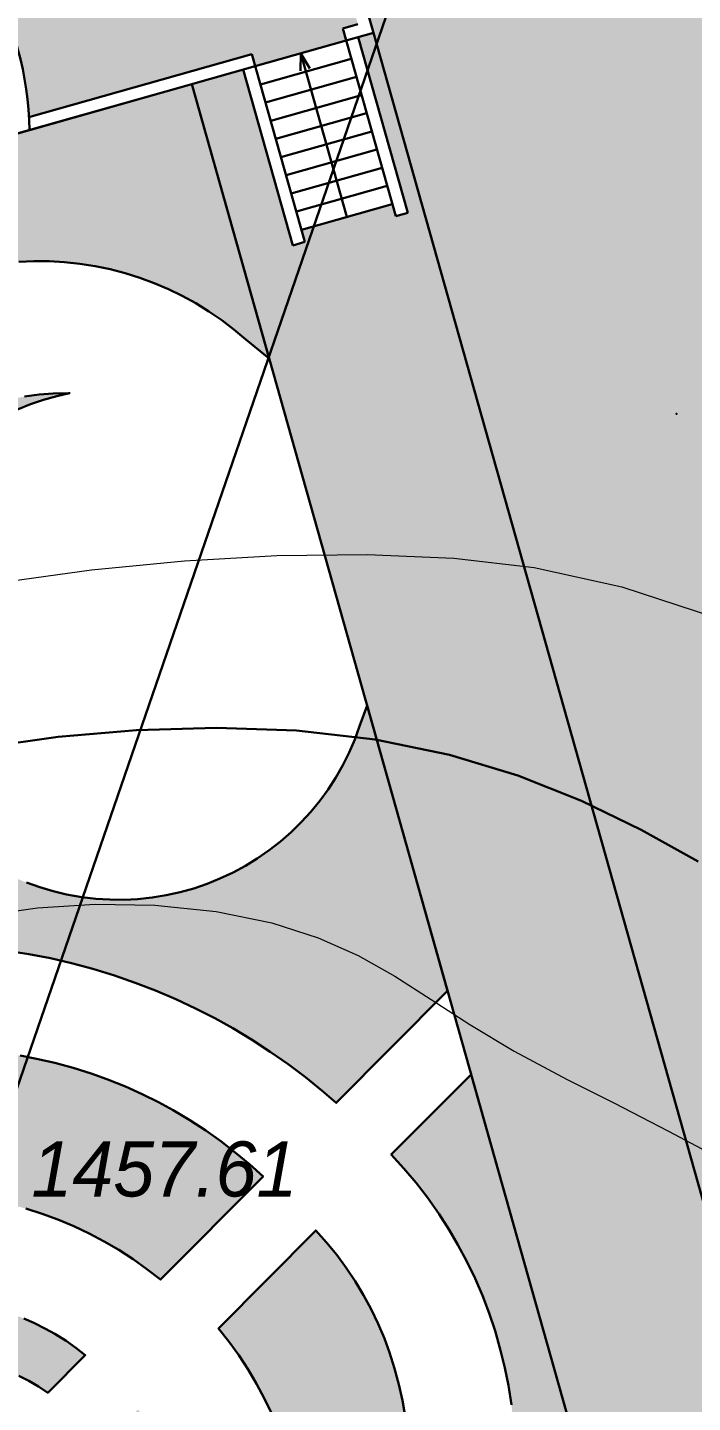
# Model space of a CAD drawing. Header units: millimetres. Extents: x 474337 to 1180020, y 4124662 to 4776603.
# Drawn here: x 806816 to 817389, y 4364278 to 4386120 of the extents above; entities that cross this region are included whole.
import ezdxf

# ---------------------------------------------------------------- set-up
doc = ezdxf.new("R2010")
doc.units = ezdxf.units.MM
doc.header["$PDMODE"] = 32
doc.header["$PDSIZE"] = 0.33
for name, color, linetype in [('(004) Точки рельефа', 7, 'Continuous'), ('(031) Горизонтали', 42, 'Continuous'), ('(040) Ограда', 7, 'Continuous')]:
    doc.layers.add(name, color=color, linetype=linetype)
doc.layers.add('(032) Горизонтали утолщенные', color=32, linetype='Continuous', lineweight=30)
doc.styles.add('D-431', font='')
doc.styles.get('D-431').set_extended_font_data('D431', italic=True)
doc.linetypes.add('ОГРАДА_V_ПРОВ', pattern='A,2.5,["v",Standard,S=1,R=0,X=0,Y=0],5,["v",Standard,S=1,R=180,X=0,Y=0],2.5', length=10)

# ---------------------------------------------------------------- blocks, each defined once
blk = doc.blocks.new('dfgfdgf')
at = {"lineweight": 30}
for p, q in [((3382975.572334981, -565512.2448684342, -13.30600000009872), (3382975.572350239, -578874.0589462883, -13.30600000009872)), ((3381025.572349763, -578674.0589486725, -13.30600000009872), (3377342.035665726, -578674.0589524872, -13.30600000009872)), ((3381025.572349763, -578674.0589486725, -13.30600000009872), (3381025.572353577, -581774.058947242, -13.30600000009872)), ((3382775.572350239, -578674.0589462883, -13.30600000009872), (3382525.572349286, -578674.058947242, -13.30600000009872)), ((3382525.572349763, -578674.058947242, -13.30600000009872), (3382525.5723531, -581774.0589453346, -13.30600000009872)), ((3381025.572350239, -578874.0589486725, -13.30600000009872), (3377292.790253853, -578874.0589534409, -13.30600000009872)), ((3380825.572350716, -578874.058950103, -13.30600000009872), (3380825.572354054, -581774.0589477188, -13.30600000009872)), ((3382525.572349763, -578874.058947242, -13.30600000009872), (3381025.572350239, -578874.0589486725, -13.30600000009872)), ((3381775.572349763, -578874.0589481957, -13.30600000009872), (3381698.447730279, -579142.4304253227, -13.30600000009872)), ((3381775.572353577, -581574.0589462883, -13.30600000009872), (3381775.572349763, -578874.0589481957, -13.30600000009872)), ((3381775.572349763, -578874.0589481957, -13.30600000009872), (3381852.6969702, -579142.4304248459, -13.30600000009872)), ((3382975.572350239, -578874.0589462883, -13.30600000009872), (3382525.572349763, -578874.058947242, -13.30600000009872)), ((3382725.572349286, -578874.058947242, -13.30600000009872), (3382725.572352147, -581774.0589453346, -13.30600000009872)), ((3382525.572350716, -579174.0589467651, -13.30600000009872), (3381025.572350239, -579174.0589481957, -13.30600000009872)), ((3382525.572350716, -579474.058947242, -13.30600000009872), (3381025.572350239, -579474.0589486725, -13.30600000009872)), ((3382525.572350716, -579774.0589467651, -13.30600000009872), (3381025.572350716, -579774.0589481957, -13.30600000009872)), ((3382525.572351193, -580074.0589462883, -13.30600000009872), (3381025.572351193, -580074.0589477188, -13.30600000009872)), ((3382525.57235167, -580374.0589462883, -13.30600000009872), (3381025.57235167, -580374.0589481957, -13.30600000009872)), ((3382525.572352147, -580674.0589462883, -13.30600000009872), (3381025.572352147, -580674.0589477188, -13.30600000009872)), ((3382525.572352624, -580974.0589458115, -13.30600000009872), (3381025.572352624, -580974.058947242, -13.30600000009872)), ((3382525.572352624, -581274.0589462883, -13.30600000009872), (3381025.572352624, -581274.0589477188, -13.30600000009872)), ((3382525.5723531, -581574.0589458115, -13.30600000009872), (3381025.5723531, -581574.058947242, -13.30600000009872)), ((3381025.572353577, -581774.0589481957, -13.30600000009872), (3380825.572354054, -581774.0589491493, -13.30600000009872)), ((3382725.572352147, -581774.0589453346, -13.30600000009872), (3382525.5723531, -581774.0589467651, -13.30600000009872))]:
    blk.add_line(p, q, dxfattribs=at)
at = {"lineweight": 30, "elevation": -13.30600000009872}
blk.add_lwpolyline([(3373374.739544606, -568421.2369438774, 0.1938973094135333), (3376097.73814032, -574093.255389846, -0.2588908915516306), (3377292.7902529, -578874.058952964), (3375352.488728261, -578874.0589563019)], format="xyb", dxfattribs=at)

msp = doc.modelspace()

# ---------------------------------------------------------------- hatches: boundary and pattern name
at = {"lineweight": 30}
h = msp.add_hatch(color=74, dxfattribs=at)
h.dxf.hatch_style = 1
h.paths.add_polyline_path([(848139.7374284267, 4387459.064319611), (849731.356263876, 4387916.993575096), (852162.940905571, 4385135.786434174), (851496.5691474676, 4383619.57466507), (855636.9731241465, 4387239.492998123), (840903.5690975189, 4404091.321940422), (835633.6812670231, 4399483.905929565), (836948.2039436102, 4397980.376177788), (836281.8321832418, 4396464.164405823), (828753.376758337, 4389882.102851868), (830102.698313117, 4388338.770708084), (828597.0160752535, 4387022.366131783), (828267.9149318933, 4387398.786690712), (825708.2551305294, 4385160.898914337), (821331.2030553818, 4390167.300203323), (822836.8852918148, 4391483.704778671), (818426.9299682379, 4396527.740271568), (830773.5242518187, 4407322.257732391), (832365.1430872679, 4407780.186988831), (834796.7277299166, 4404998.979848862), (834130.3559714556, 4403482.76807785), (838270.7599470615, 4407102.686411858), (831497.2209470272, 4414850.150634766, 0.2593320363015365), (828712.021238327, 4415713.303086281), (814008.9599661827, 4411562.79293251, -0.1706679749943948), (808685.4367773533, 4398894.131059647), (812315.4550539255, 4386034.879838943), (821753.9988116026, 4352599.068748474), (879217.1730935574, 4352809.409193993, 0.6161529062142453), (881499.4856795073, 4357658.369935989), (858269.7822731733, 4384228.128525734), (852999.8944444656, 4379620.712514877), (854314.4171197414, 4378117.182765007), (853648.0453602076, 4376600.970992088), (846119.5899335146, 4370018.90943718), (847468.9114897251, 4368475.57729435), (845963.2292518616, 4367159.172719002), (845634.1281080246, 4367535.593276978), (843074.4683074951, 4365297.705501556), (838697.4162323475, 4370304.106790543), (840203.098467946, 4371620.511363983), (835793.143144846, 4376664.54685688)])
h.paths.add_polyline_path([(828900.5293214321, 4381509.627403259), (826628.8755207062, 4384106.274822235), (829942.2483110428, 4387003.127598763), (832213.1019272804, 4384405.762003899)], flags=16)
h.paths.add_polyline_path([(835195.8007267714, 4387544.847665787, -0.0901305365870908), (833886.8411085606, 4388516.192678452, -0.83430112562161), (833005.706701994, 4390275.495057106), (838110.5155427456, 4394742.212192535), (840414.2235474586, 4392107.268279076)], flags=16)
h.paths.add_polyline_path([(847308.4614796638, 4367139.934178352), (849579.3150954247, 4364542.568581581), (846266.7424900532, 4361646.433981895), (843995.0886883736, 4364243.081400871)], flags=16)
h.paths.add_polyline_path([(850371.9198696613, 4370412.301635742), (855476.7287108898, 4374879.018770218), (857780.4367160797, 4372244.074857712), (852562.0138949156, 4367681.654244423, -0.0901305365870908), (851253.0542767048, 4368652.999258041, -0.834301125621629)], flags=16)
h = msp.add_hatch(color=253, dxfattribs=at)
h.dxf.hatch_style = 1
h.paths.add_polyline_path([(808462.7906000614, 4398946.666759491, 0.003970337575685585), (808680.8719141483, 4399188.727240562), (807184.3931726217, 4400515.58494854, -0.1242816998926293), (799693.3833627701, 4395411.479293823), (800240.2359240055, 4393474.267436028, 0.1935040207858734), (804397.4875357151, 4388767.365237236, -0.2480971530520971), (806839.4612759352, 4384696.885920525), (810384.4602029324, 4385697.59822464), (810438.7945225239, 4385505.120221138), (811882.3795458078, 4385912.627620697), (811828.045226574, 4386105.105623245), (812068.6427308321, 4386173.023523331)])
h.paths.add_polyline_path([(806834.034314394, 4397354.666659355), (809736.3553005457, 4387073.265347481), (807983.6147446632, 4386578.486908913, 0.1774159377600469), (805117.2603644133, 4390084.669483185, -0.1937080350672392), (801669.6959404945, 4393931.812328339), (801638.7469896078, 4394041.448231697, 0.07551545750467799)], flags=16)
h.paths.add_polyline_path([(796998.691319704, 4394650.798816681, -0.1242816998698411), (787944.45829463, 4395084.373282433), (787362.7007542849, 4393170.85344696, 0.003970337565356283), (787675.1662641764, 4393078.560213089), (791281.0183953047, 4380304.916975975), (791521.615899086, 4380372.834874153), (791575.9502191544, 4380180.356872559), (793019.5352414846, 4380587.86427021), (792965.2009227276, 4380780.342272758), (796510.1998497248, 4381781.054577827, -0.2480971530107912), (796463.2251284122, 4386527.614487648, 0.19350402050193), (797545.5438827276, 4392713.586948395)])
h.paths.add_polyline_path([(796056.8848990202, 4392465.752954483), (796087.8338490725, 4392356.117052078, -0.1937080350672381), (795160.8696042299, 4387274.095226288, 0.177415937760046), (794551.0315828323, 4382786.623636246), (792798.2910274267, 4382291.845196724), (789895.9700422287, 4392573.246509552, 0.07551545750244902)], flags=16)
h = msp.add_hatch(color=253, dxfattribs=at)
h.dxf.hatch_style = 1
h.paths.add_polyline_path([(812315.45505023, 4386034.879838943), (812074.8575488329, 4385966.961938858), (812862.7051864862, 4383176.030894279), (812670.2271848917, 4383121.696574211), (812615.892865181, 4383314.174578667), (811172.3078409433, 4382906.667180061), (811226.6421616077, 4382714.189176559), (811034.164157629, 4382659.854855537), (810246.316519618, 4385450.78590107), (809428.2850046158, 4385219.865040779), (818639.977207303, 4352587.670062065), (821753.9988116026, 4352599.068748474)])
h.paths.add_polyline_path([(794030.044759512, 4380873.119450569), (793212.0132454634, 4380642.198592186), (793999.8608831167, 4377851.267546654), (793807.3828810453, 4377796.933226585), (793753.0485608578, 4377989.411230087), (792309.463537693, 4377581.903831482), (792363.7978568077, 4377389.425827026), (792171.3198543787, 4377335.091508865), (791383.472217083, 4380126.02255249), (791142.8747115135, 4380058.104652405), (798917.8403772116, 4352515.478382111), (802031.8619815111, 4352526.87706852)])
h = msp.add_hatch(color=74, dxfattribs=at)
h.dxf.hatch_style = 1
h.paths.add_polyline_path([(801855.8886785507, 4379051.271743774), (801989.7282521725, 4379293.149284363), (802133.2333025932, 4379529.420580864), (802286.1693835258, 4379759.699604988), (802448.2866085768, 4379983.610087395), (802620.9845993519, 4380202.885825157), (802540.2972277403, 4380177.325962067), (802340.4741057158, 4380127.119531631), (802137.9764795303, 4380089.110625267), (801933.5481885672, 4380063.438862801), (801727.940163374, 4380050.198542595), (801521.9076712132, 4380049.438302994), (801303.9153403044, 4380062.612508774), (801107.8669017553, 4380085.99477005), (800908.8227555752, 4380121.836881638), (800703.3438876867, 4380172.200409889), (800511.7661509514, 4380231.335663795), (800318.6649957895, 4380304.042040825), (800125.6979976892, 4380390.74881649), (799948.2343130112, 4380483.42004776), (799771.7151584625, 4380589.678948402), (799588.6304451227, 4380716.845700264), (799429.7083326578, 4380841.990338326), (799278.4633415937, 4380976.408996582), (799135.4685498476, 4381119.600370407), (799001.2602311373, 4381271.024360657), (798870.7838028669, 4381438.139515877), (798750.3216456175, 4381614.131487846), (798646.8921720982, 4381786.328539848), (798549.6906776428, 4381973.481807709), (798479.0630931854, 4382129.001114845), (794030.051266551, 4380873.096400261), (796947.8288340569, 4370536.940518379), (801155.6444115639, 4374761.477132797), (801115.7174085379, 4375044.826607704), (801087.7919535637, 4375327.497933388), (801072.1229079962, 4375586.085036278), (801066.5674785376, 4375862.466134071), (801072.1856833696, 4376138.845993996), (801088.9683465958, 4376414.773072243), (801116.8880544901, 4376689.796565056), (801155.899196744, 4376963.467144966), (801205.9380438328, 4377235.337696075), (801266.9228481054, 4377504.964037895), (801338.7539818287, 4377771.905660629), (801421.3140945435, 4378035.726439476), (801514.4683092833, 4378295.995344162), (801618.0644382238, 4378552.28715229), (801731.9332377911, 4378804.183134079)])
h.paths.add_polyline_path([(809427.2886424065, 4385221.231528282), (804972.1673412323, 4383962.977945328), (804995.0607370138, 4383784.310450554), (805009.3888735771, 4383562.193637848), (805010.5043581724, 4383364.269486427), (805000.4202078581, 4383169.298251152), (804977.3327542543, 4382964.561992645), (804937.9535515308, 4382745.073493004), (804894.2064203024, 4382561.159039497), (804834.4728907347, 4382363.9741745), (804762.9035848379, 4382170.770136833), (804679.7614011765, 4381982.256628036), (804572.3582133055, 4381773.921994209), (804787.4124382734, 4381888.041073799), (805009.4935914278, 4381992.15336132), (805236.4530597925, 4382085.152319908), (805487.5549457073, 4382172.722914696), (805716.0920628309, 4382240.192501068), (805962.0095940828, 4382299.39391613), (806199.917350173, 4382344.45868206), (806439.1763664484, 4382377.800149918), (806679.0952558517, 4382399.418100357), (806918.9595297575, 4382409.36339283), (807159.1923378706, 4382407.678855896), (807404.0751007795, 4382393.828245163), (807647.9728996754, 4382367.880783081), (807890.2885342836, 4382329.899999619), (808130.4286822081, 4382279.978899002), (808367.8053437471, 4382218.239711761), (808601.8372892141, 4382144.833611488), (808831.9514753819, 4382059.940335274), (809057.5844548941, 4381963.767753601), (809278.1837505102, 4381856.551346779), (809493.2092126608, 4381738.553645134), (809702.1343364716, 4381610.063570023), (809904.4475570917, 4381471.395738602), (810099.6534984112, 4381322.889685631), (810287.2741861343, 4381164.909040451), (810658.0992575884, 4380863.278040886)])
h.paths.add_polyline_path([(804188.8299540281, 4376374.96819973), (804199.8017581701, 4376600.758467674), (804223.1875777245, 4376825.521092415), (804254.0542122126, 4377025.534378052), (804299.9228166342, 4377243.469707489), (804362.059374094, 4377472.357495308), (804430.0217067003, 4377678.595294952), (804507.4108580351, 4377877.874053955), (804599.1873216629, 4378080.794882774), (804712.4748330116, 4378296.431409836), (804815.0866852999, 4378470.205101967), (804938.5725601912, 4378655.545491219), (805071.9401680231, 4378833.907247543), (805214.7959976196, 4379004.764091492), (805366.7185416222, 4379167.611888885), (805527.2595391273, 4379321.970136642), (805695.945299387, 4379467.383375168), (805872.278100133, 4379603.422544479), (806055.7376557589, 4379729.686239243), (806245.7826507092, 4379845.801900864), (806459.9444365501, 4379959.940092087), (806660.2015446424, 4380053.080301285), (806864.9132840633, 4380135.208518982), (807073.410161972, 4380206.113492966), (807285.0009726286, 4380265.628472328), (807486.5199213028, 4380312.269403458), (807469.5979801416, 4380312.186714172), (807224.3128304482, 4380305.143540382), (807003.2491239309, 4380287.824874878), (806766.4699816704, 4380256.540851593), (806524.7265154123, 4380211.028259277), (806299.5683939457, 4380156.471716881), (806070.4904885292, 4380087.870791435), (805834.1999992132, 4380002.481456757), (805625.6911137104, 4379914.997844696), (805410.6768916845, 4379811.017383575), (805201.4936718941, 4379695.754932404), (804998.7329018116, 4379569.536382675), (804790.7690477371, 4379423.189147949), (804614.7520786524, 4379285.688446045), (804434.61769557, 4379128.861611366), (804263.0740318298, 4378962.681517601), (804100.6061111689, 4378787.618023872), (803947.6732977629, 4378604.16610527), (803804.7079930305, 4378412.844454765), (803672.114420414, 4378214.19401741), (803550.2674735785, 4378008.776457787), (803439.5116645098, 4377797.172575951), (803340.1601451635, 4377579.980662346), (803252.493822217, 4377357.814805031), (803176.7605638504, 4377131.303160667), (803113.1744992733, 4376901.086166382), (803061.9154132605, 4376667.814741135), (803023.1282331944, 4376432.148435593), (802996.9226287603, 4376194.75357914), (802983.3170541525, 4375940.776591301), (802983.2076610327, 4375703.546368599), (802995.6092543602, 4375466.783161163), (803020.4665198326, 4375231.132216454), (803057.6920982599, 4374997.235361099), (803107.4390558004, 4374765.78392601), (803182.1113883257, 4374532.654686928), (803261.4853901863, 4374317.058235168), (803349.9619474411, 4374105.025724411), (803450.5130758286, 4373890.889979362), (803557.134134531, 4373686.960704803), (803660.5479570627, 4373506.454146385), (803799.1981452703, 4373288.949735641), (803915.2614039183, 4373121.388849258), (804054.7290502787, 4372937.373644829), (804119.3764286041, 4372859.253458977), (804201.9148210287, 4372759.513690948), (804201.9365175962, 4372759.492079735), (805122.7086831331, 4373683.97654438), (804985.8770126104, 4373859.637113571), (804858.7595351934, 4374042.505327225), (804740.6175385714, 4374234.101993561), (804635.2213125229, 4374427.580491066), (804539.4601409435, 4374628.651238441), (804454.7582681179, 4374834.625134468), (804381.3656160831, 4375044.894429207), (804319.4987390041, 4375258.838704109), (804269.3401838541, 4375475.82669735), (804230.6473453045, 4375698.498529434), (804204.2701493502, 4375923.131813049), (804190.318198204, 4376148.856892586)])
h.paths.add_polyline_path([(801931.4433888197, 4372752.992486954), (801811.10711658, 4373022.150951385), (801683.890003562, 4373330.109824181), (801591.375524044, 4373569.327890396), (797715.7059127092, 4369678.290683746), (798294.5891867876, 4369101.69370079)])
h.paths.add_polyline_path([(812214.7984137535, 4375348.709243774), (812096.461989522, 4375021.404921532), (812018.8446246386, 4374810.08387661), (811929.5968372822, 4374603.405691147), (811828.9947878122, 4374402.009895325), (811717.3497692347, 4374206.519664764), (811595.0072469711, 4374017.539913177), (811462.3457864523, 4373835.655398369), (811319.7758836746, 4373661.428930283), (811167.7386943102, 4373495.399618149), (811006.7046681643, 4373338.081208229), (810837.1720943451, 4373189.960493088), (810659.6655614376, 4373051.495803833), (810468.5950937271, 4372919.341517448), (810282.9506276846, 4372805.217111588), (810084.907900691, 4372698.16517067), (809873.674215436, 4372599.239953041), (809672.5140601397, 4372517.891335487), (809459.4390212297, 4372445.227263451), (809242.6531553268, 4372384.523653984), (809022.8272663355, 4372335.968343735), (808800.6415638924, 4372299.711575508), (808566.4487081766, 4372275.343299866), (808351.9459382296, 4372264.504026413), (808126.8244205713, 4372265.662189484), (807902.1155984402, 4372279.336443901), (807678.5147936344, 4372305.484477043), (807438.2951484919, 4372348.292948723), (807223.7958239317, 4372398.800458908), (807010.8397432566, 4372461.440746307), (806801.2732473612, 4372535.813124657), (806595.8143385649, 4372621.72435379), (806395.1587543488, 4372718.935035706), (806199.9792952538, 4372827.161956787), (806010.924813509, 4372946.080143929), (804938.6988717318, 4371869.602668762), (804938.7244877815, 4371869.588908195), (805107.6865361929, 4371785.001432419), (805270.7902144194, 4371711.732914925), (805441.6308679581, 4371643.677726746), (805631.5486787558, 4371578.133215904), (805796.9810256958, 4371529.466005325), (806147.7788581848, 4371498.626031876), (806498.1453667879, 4371455.287843704), (806836.9600253105, 4371401.478933334), (807183.1702917814, 4371333.88176918), (807516.8931834698, 4371256.726921082), (807856.6011894941, 4371165.473104477), (808197.6880148649, 4371060.651796341), (808528.123884201, 4370946.26475811), (808854.3314427137, 4370820.374213219), (809175.9109182358, 4370683.13637352), (809489.8722121716, 4370536.039689064), (809793.7867969275, 4370380.742919922), (810079.1659933329, 4370222.957302094), (810378.8288068771, 4370043.302889824), (810677.1635204554, 4369849.673845291), (810959.2414084673, 4369652.423311234), (811234.3759542704, 4369445.536478043), (811502.2304897308, 4369229.262521744), (811724.5531167984, 4369036.709256172), (813494.112852931, 4370816.769042969)])
h.paths.add_polyline_path([(806957.6112499237, 4369738.863344193), (806697.9560933113, 4369788.080665588), (806409.4199893475, 4369831.161757469), (806111.07725811, 4369863.512374878), (805828.3995004892, 4369883.329345703), (805536.8037449121, 4369892.336036682), (805275.536365509, 4369978.519108772), (805013.1937612295, 4370076.302124023), (804763.6099692583, 4370179.955406189), (804513.6705942154, 4370294.925406456), (804253.759628892, 4370427.199514389), (804027.5963459015, 4370552.560880661), (803792.1449581385, 4370694.864044189), (803562.1945869923, 4370845.89485836), (803338.0685739517, 4371005.440937042), (803120.082069397, 4371173.277924538), (802908.5329037905, 4371349.157698631), (799486.9671909809, 4367914.024975777), (801192.0165128708, 4366215.709722519), (801439.5952395201, 4366407.636249542), (801657.9344922304, 4366562.064571381), (801882.832678318, 4366706.774508476), (802136.3604676723, 4366853.319688797), (802350.5650253296, 4366965.945865631), (802592.5001900196, 4367079.909133911), (802840.6188211441, 4367183.681378365), (803096.1690803766, 4367277.404408455), (803355.8941369057, 4367359.704577446), (803619.2407158613, 4367430.374968529), (803885.6497912407, 4367489.240153313), (804151.7656853199, 4367535.781082153), (804416.3805974722, 4367570.197761536), (804658.6871554852, 4367591.932433128), (804925.8424884081, 4367604.127071381), (805193.2756311893, 4367604.600298882), (805460.4727492332, 4367593.351184845), (805741.4609758854, 4367568.562255859), (805998.1969429255, 4367534.860556602), (806264.5854309797, 4367487.795442581), (806528.6251546144, 4367428.966128349), (806789.7968620062, 4367358.488327026), (807047.5869450569, 4367276.500658989), (807301.4884439707, 4367183.164375305), (807551.002047658, 4367078.66304493), (807795.637075901, 4366963.202191353), (808034.9124424458, 4366837.008892059), (808268.3576016426, 4366700.33132267), (808495.5134729147, 4366553.43828392), (808715.9333449602, 4366396.618655205), (808929.1813770533, 4366230.182783127), (810561.1920665503, 4367868.705895424), (810344.7782207727, 4368064.294845581), (810120.8573846817, 4368251.292554855), (809889.7957719564, 4368429.391495705), (809651.9468017817, 4368598.319254875), (809397.3471775055, 4368763.998486519), (809132.6237145662, 4368921.158293724), (808901.3622977734, 4369047.564054489), (808640.0972750187, 4369177.369286537), (808373.9563610554, 4369296.8592453), (808077.4075074196, 4369415.137104988), (807828.6819915771, 4369504.178320885), (807543.3802397251, 4369593.59476757), (807252.0938704014, 4369672.119269371)])
h.paths.add_polyline_path([(797649.7987525463, 4368050.229200363), (800540.1034938097, 4357811.39513588), (802123.9452933073, 4359401.517100334), (802004.0758236647, 4359570.17606926), (801894.3180290461, 4359745.583490372), (801795.0507749319, 4359927.133895874), (801706.6167120934, 4360114.200605392), (801629.3210972548, 4360306.137901306), (801560.1452987194, 4360514.374168396), (801509.1730829477, 4360701.959597588), (801466.73541224, 4360904.477700233), (801436.2642148733, 4361109.138500214), (801417.8646712303, 4361315.235551834), (801417.6101794243, 4361517.665280342), (801428.4412896633, 4361719.805199623), (801450.3254987001, 4361921.048687935), (801483.1971305609, 4362120.791812897), (801526.9575396776, 4362318.435144424), (801581.4753992558, 4362513.385557175), (801650.3998421431, 4362714.541575432), (801722.0972480774, 4362892.877271652), (801807.7792304754, 4363076.279718399), (801909.607962966, 4363264.957087517), (802018.299025774, 4363441.780990601), (802123.136972785, 4363594.558367729)])
h.paths.add_polyline_path([(804461.7269464731, 4365863.542221069), (804239.5859884024, 4365826.698904991), (804019.6208113432, 4365778.539214134), (803802.4075065851, 4365719.189278603), (803588.5149568319, 4365648.804535866), (803378.5033489466, 4365567.569324493), (803172.922706008, 4365475.696399689), (802972.3114453554, 4365373.426380157), (802767.4257864952, 4365254.71267128), (802588.0842928886, 4365138.792963982), (802405.4746952057, 4365007.044075012), (802978.8325824738, 4364435.950655937), (803128.059618473, 4364536.928927422), (803282.1515111923, 4364630.314058304), (803440.7230300903, 4364715.872384071), (803607.7640584707, 4364795.216937065), (803791.2464317083, 4364870.403302193), (803939.2941308022, 4364923.544589043), (804111.7159321308, 4364975.856257439), (804286.5394551754, 4365019.475327492), (804463.3281685114, 4365054.292731285)])
h.paths.add_polyline_path([(807429.9775722027, 4365256.34623909), (807252.9971876144, 4365366.427931786), (807104.0673578978, 4365450.161766052), (806918.3641380072, 4365542.038020134), (806760.8762403727, 4365611.411149025), (806583.808455348, 4365679.334857941), (806403.6479356289, 4365738.570396423), (806210.7262022495, 4365791.239180565), (806035.758725524, 4365830.437576294), (805848.9005568027, 4365862.851835251), (805660.6862765551, 4365886.103507996), (805662.3855769634, 4365027.285355568), (805845.8193472624, 4364992.054564476), (806021.6353826523, 4364949.121393204), (806191.2866306305, 4364898.834863663), (806356.4916329384, 4364841.095822334), (806522.7074946165, 4364773.657556534), (806677.3297965527, 4364702.331999779), (806835.3315910101, 4364619.845389366), (806989.1084425449, 4364529.728647232), (807138.2952538729, 4364432.195534706), (807735.5013048649, 4365031.81581974), (807585.4823637009, 4365147.787097931)])
h.paths.add_polyline_path([(809387.4659768343, 4362354.763746262), (809335.7342609167, 4362584.009489059), (809281.6541787386, 4362780.562989235), (809211.4165663719, 4362992.974421501), (809126.7484371662, 4363209.857791901), (809039.0325707197, 4363405.723875046), (808937.3318582773, 4363604.994807243), (808813.915438652, 4363816.976536751), (808704.2269694805, 4363986.75450325), (808573.4254462719, 4364168.25629425), (808002.2639317513, 4363594.830039978), (808118.5524554253, 4363420.58757019), (808213.547523737, 4363260.920880318), (808305.130492568, 4363085.775179863), (808386.9633321762, 4362905.867306709), (808458.7993837595, 4362721.739528656), (808520.4221235514, 4362533.946838379), (808573.507868886, 4362334.199895859), (808615.1316279173, 4362131.302023888), (808642.7721545696, 4361949.559166908), (808662.1458340883, 4361743.294447899), (808669.9413733482, 4361560.111301422), (808667.8249231577, 4361371.014252663), (808655.7815960646, 4361182.290252686), (808633.8446673155, 4360994.45923996), (808602.0747401714, 4360808.039719582), (808560.5595303774, 4360623.546039581), (808509.4136359692, 4360441.487228394), (808445.6909896135, 4360254.612389565), (808375.559322238, 4360079.591921806), (808298.6017625332, 4359912.747795105), (808211.7362084389, 4359747.517134666), (808115.0704503059, 4359584.984924316), (808010.0022636652, 4359427.753637314), (808583.4101314545, 4358856.610437393), (808719.6163824797, 4359047.616375923), (808845.4487255812, 4359245.610397339), (808965.0382285118, 4359459.101244926), (809064.5913631916, 4359660.293046951), (809157.2786920071, 4359875.802837372), (809238.3479537964, 4360095.946395874), (809307.5686913729, 4360320.097909927), (809364.7441254854, 4360547.620173454), (809409.7117233276, 4360777.866404533), (809442.3436533213, 4361010.182069778), (809462.2962788343, 4361244.245061874), (809470.0752283335, 4361456.622786522), (809466.8895087242, 4361680.323011398), (809452.337295413, 4361903.572136879), (809426.4562116861, 4362125.792990685)])
h.paths.add_polyline_path([(812722.6150525808, 4364562.823575974), (812653.9534451962, 4364819.088479042), (812572.9533737898, 4365071.526304245), (812491.0636997223, 4365293.063688278), (812391.1788287163, 4365528.577106476), (812280.3264027834, 4365759.131415367), (812158.7518277168, 4365984.216216087), (812026.724250555, 4366203.333210945), (811884.5359553099, 4366415.997317314), (811732.5017229319, 4366621.737737656), (811570.9581278563, 4366820.099000931), (811400.263141036, 4367010.638606071), (809851.1600868702, 4365455.39313221), (810017.6957893372, 4365245.383337975), (810174.9560950994, 4365028.09262085), (810322.305478692, 4364804.444272041), (810459.7913814783, 4364574.366286278), (810587.0376602411, 4364338.470889091), (810712.6173825264, 4364076.744329453), (810809.8489359617, 4363851.059915543), (810907.1926475763, 4363593.795495033), (810995.87872684, 4363321.660106659), (811064.019389987, 4363078.554660797), (811125.2102838755, 4362816.312983513), (811173.0184727907, 4362563.760809898), (811211.3452386856, 4362297.726065636), (811238.3243768215, 4362022.827504158), (811252.6776186228, 4361761.885533333), (811255.5793539286, 4361492.408171654), (811246.6859031916, 4361224.486667633), (811223.1190834045, 4360933.337821007), (811193.416603446, 4360689.700894356), (811149.1678074598, 4360424.586824417), (811093.2832077742, 4360161.679355621), (811025.8713043928, 4359901.488923073), (810947.0629776716, 4359644.520689011), (810857.0112349987, 4359391.273558617), (810755.8909111023, 4359142.239210129), (810643.8983339071, 4358897.90114975), (810846.8755108118, 4359053.606525421), (811042.3038421869, 4359218.687208176), (811229.7507245541, 4359392.777769089), (811408.8011734486, 4359575.4927845), (811579.0588070154, 4359766.427755356), (811740.1467074156, 4359965.159980774), (811891.708258152, 4360171.249501228), (812033.4079322815, 4360384.240070343), (812164.9320349693, 4360603.660159111), (812285.9893996716, 4360829.024011612), (812396.3120287657, 4361059.832709312), (812497.2925541401, 4361300.034990311), (812588.1326506138, 4361549.504356384), (812666.7638677359, 4361803.340888023), (812725.7380262613, 4362027.139670372), (812779.2165982723, 4362277.307050705), (812822.687738657, 4362545.259102821), (812850.6016410589, 4362783.798837662), (812868.6468522549, 4363052.26069355), (812873.8131341934, 4363305.350275993), (812866.4053795338, 4363569.385343552), (812849.4277001619, 4363805.66067791), (812819.1108900309, 4364059.677400589), (812776.8791481256, 4364311.986884117)])
h.paths.add_polyline_path([(813868.4734846354, 4369490.605635643), (812600.497633338, 4368215.58363533), (812801.5856776237, 4367995.843099594), (812993.353987217, 4367767.87473774), (813175.4419111013, 4367532.102285385), (813361.1133681536, 4367267.939727783), (813518.6130120754, 4367023.035720825), (813660.5385793447, 4366782.131736755), (813800.9093222618, 4366519.375710487), (813931.4832189083, 4366247.998418808), (814048.1635524035, 4365977.44448185), (814154.6162647009, 4365699.213450432), (814249.3653982878, 4365416.782408714), (814338.4477920532, 4365105.321287155), (814405.3849247694, 4364829.998808861), (814461.8442091942, 4364549.241261482), (814509.9651898146, 4364240.884464264), (814542.5084853172, 4363959.056962013), (814564.3013180494, 4363661.954637527), (814573.6767989397, 4363364.20167923), (814570.6185936928, 4363066.316841125), (814555.1320272684, 4362768.819108963), (814527.2440804243, 4362472.226791382), (814487.0033400059, 4362177.056622505), (814434.4799141884, 4361883.82285881), (814369.7653073072, 4361593.036377907), (814292.9722681046, 4361305.203800201), (814196.1756386757, 4360998.34581852), (814101.384270072, 4360734.684240341), (813985.327586174, 4360450.731471062), (813868.0020897388, 4360193.346489906), (813723.1342997551, 4359909.663397789), (813574.3288086653, 4359646.511248589), (813422.1972922087, 4359401.255634308), (813254.471760273, 4359154.479099274), (813077.7107836008, 4358916.3357687), (812891.1797745228, 4358685.709071159), (812695.207272768, 4358463.011837006), (812490.1399422884, 4358248.641469002), (812276.341919899, 4358042.979261398), (812054.1941673756, 4357846.389727592), (811824.0938163996, 4357659.219939232), (811586.4535082579, 4357481.798851967), (811341.7007346153, 4357314.436650276), (811090.2771875858, 4357157.424084663), (810832.6381143332, 4357011.031830788), (810569.2516901493, 4356875.509801865), (812541.9127010107, 4354910.639787674), (816782.4331644773, 4359167.974534988)])
h.paths.add_polyline_path([(807732.395581603, 4357998.366814613), (807156.5498834848, 4358571.93821907), (807007.1458077431, 4358471.234591484), (806833.4711196423, 4358367.699515343), (806694.176363945, 4358292.866926193), (806531.3922932148, 4358215.647992134), (806362.870627284, 4358145.928431511), (806176.4985045195, 4358080.450016022), (806022.7581543922, 4358034.107493401), (805846.560225606, 4357990.549539566), (805671.0296214819, 4357956.262158394), (805672.3640959263, 4357281.825298309), (805672.6368900537, 4357143.956685066), (805876.2331541777, 4357171.545585632), (806078.1315125227, 4357209.619719505), (806277.7923417091, 4357258.077325821), (806474.6820039749, 4357316.788887978), (806668.2742636204, 4357385.597486496), (806873.7414853573, 4357471.800047874), (807043.5070928335, 4357552.743671417), (807224.1447639465, 4357650.634519577), (807399.4819188118, 4357757.730124474), (807569.0499280691, 4357873.744247437)])
h.paths.add_polyline_path([(803939.685111165, 4358088.332943916), (803769.6947118044, 4358149.352414131), (803608.5382665396, 4358216.197335243), (803452.6022452116, 4358289.802521706), (803293.5785685778, 4358374.851687431), (803139.0141922235, 4358467.757349968), (802989.2629047632, 4358568.257343292), (802415.8150299788, 4357992.535663605), (802585.4516534805, 4357863.909891129), (802764.0825275183, 4357743.155153275), (802944.4940069914, 4357634.716959), (803105.9363225698, 4357547.620129585), (803296.6660636663, 4357457.479531288), (803492.7245194912, 4357377.334791183), (803692.4754588604, 4357307.870241165), (803881.0080651045, 4357252.667844772), (804072.9442133904, 4357206.69536972), (804275.1279666424, 4357169.243461609), (804478.9831621647, 4357142.336688042), (804477.3407864571, 4357955.017279625), (804300.2967272997, 4357989.161987305), (804115.4400182962, 4358035.043661118)])
h.paths.add_polyline_path([(808966.9586106539, 4356777.766305923), (808771.8037499189, 4356621.080018997), (808570.3841207027, 4356472.529452324), (808363.040374279, 4356332.366059303), (808134.0006121397, 4356191.758184433), (807906.9419853687, 4356065.366384506), (807709.0007412434, 4355964.485415459), (807481.5413204432, 4355860.083192825), (807248.2844206095, 4355764.479767799), (807003.0596603155, 4355675.988150597), (806751.3824247122, 4355597.291992188), (806493.738207221, 4355528.510951042), (806231.6290394068, 4355470.751625061), (805965.8697416782, 4355424.397908211), (805697.2175899744, 4355389.744064331), (805426.3898806572, 4355367.013345718), (805154.0751501322, 4355356.370314598), (804880.9404165745, 4355357.929219246), (804637.0406199694, 4355369.102956772), (804367.7451207638, 4355393.435365677), (804099.7924932241, 4355429.677903175), (803824.1660667658, 4355479.924498558), (803553.5999064445, 4355542.083782196), (803290.017064929, 4355615.232209206), (803043.4765766859, 4355695.102703094), (802786.031825304, 4355791.496470451), (802533.1113010645, 4355899.42647171), (802283.0914480686, 4356019.824308395), (802049.4370206594, 4356145.182321548), (801823.4981892109, 4356279.237094879), (801599.3058270216, 4356425.921416283), (801383.7270245552, 4356580.769142151), (801173.9473676682, 4356745.743814468), (800914.4641354084, 4356485.231692314), (802031.8619815111, 4352526.87706852), (813193.6840730906, 4352567.734237671)])
h.paths.add_polyline_path([(817312.2837287188, 4357290.991832733), (813746.3703705072, 4353710.939106941), (814887.8821166754, 4352573.935746193), (818639.9772074223, 4352587.670062065)])

# ---------------------------------------------------------------- linework, layer by layer
at = {"layer": '(004) Точки рельефа', "linetype": 'ByBlock', "lineweight": -2}
msp.add_point((817133.3502725363, 4379982.25639534, 1460383.520998117), dxfattribs=at)
at = {"layer": '(031) Горизонтали', "color": 42, "linetype": 'Continuous', "lineweight": 0}
for points, elevation in [([(806375.0125808716, 4377303.74654007), (807832.2278075218, 4377502.465035439), (809310.8913935423, 4377648.130230904), (810782.7184456587, 4377732.838507652), (812219.4240642786, 4377748.68624115), (813592.7233550549, 4377687.769817352), (814874.3314225674, 4377542.185609818), (816265.9981589317, 4377234.210211754), (817740.2444503307, 4376752.102879524)], 1459490.499972787), ([(806114.3208137751, 4372014.276168823), (806974.9623490572, 4372134.268191338), (807890.8271278143, 4372194.223341942), (808843.623000741, 4372179.993387222), (809815.0578202009, 4372077.430099487), (810700.0437891483, 4371896.679625511), (811437.1392089128, 4371661.078941345), (812073.5210710764, 4371376.26604557), (812656.3663696051, 4371047.878941536), (813232.852101326, 4370681.555628777), (813850.1552561522, 4370282.934103966), (814555.452830553, 4369857.652371407), (815395.9218183756, 4369411.348432541), (816138.3246610165, 4369037.316613197), (817006.7289731503, 4368587.201310158), (817978.449206233, 4368076.385752678)], 1457490.499972824)]:
    msp.add_lwpolyline(points, dxfattribs=dict(at, elevation=elevation))
at = {"layer": '(032) Горизонтали утолщенные', "color": 32, "linetype": 'Continuous', "lineweight": 30, "elevation": 1458490.499972805}
msp.add_lwpolyline([(806107.5874475241, 4374680.311267853), (807304.5750083923, 4374849.895125389), (808549.3206419945, 4374959.109783173), (809819.2832120657, 4374996.482171059), (811091.9215847254, 4374950.539219856), (812344.6946218014, 4374809.807853699), (813526.986459732, 4374568.82626915), (814614.5761123896, 4374239.705832481), (815624.5147584677, 4373837.333231926), (816573.8535746336, 4373376.595157623), (817479.643740058, 4372872.378298759)], dxfattribs=at)
at = {"layer": '(040) Ограда', "linetype": 'ОГРАДА_V_ПРОВ', "elevation": 1457135.499972831, "flags": 128}
msp.add_lwpolyline([(773229.981230855, 4293341.354524612), (780244.9812303782, 4293931.354523659), (785215.9812273979, 4306857.354525566), (792608.9812217951, 4330957.354527473), (799637.9812166691, 4353201.354528427), (806308.9812128544, 4368290.354529381), (815117.9812079668, 4393839.354531288), (820227.9812048674, 4409461.354532242), (820162.9811993837, 4431401.354530334), (810307.9811967611, 4444119.354527473), (800591.9811946154, 4457181.35452652), (796528.981192708, 4463006.354525566), (791733.9811919928, 4465641.354523659)], dxfattribs=at)
at = {"lineweight": 30}
for p, q in [((812315.4531437159, 4386034.886592865, 1453684.499972895), (821753.9988116026, 4352599.068748474, 1453684.499972895)), ((809428.2833570242, 4385219.870873451, 1453684.499972895), (818639.977207303, 4352587.670062065, 1453684.499972895))]:
    msp.add_line(p, q, dxfattribs=at)
at = {"color": 5, "lineweight": 30, "elevation": 1457135.499972831}
msp.add_lwpolyline([(767460.8600575924, 4271805.056732178), (774999.9812312126, 4287529.354523659), (780244.9812303782, 4293931.354523659), (785215.9812273979, 4306857.354525566), (792608.9812217951, 4330957.354527473), (799637.9812166691, 4353201.354528427), (806308.9812128544, 4368290.354529381), (815117.9812079668, 4393839.354531288), (820227.9812048674, 4409461.354532242), (820162.9811993837, 4431401.354530334), (810307.9811967611, 4444119.354527473), (800591.9811946154, 4457181.35452652), (796528.981192708, 4463006.354525566), (791733.9811919928, 4465641.354523659), (770794.9811967611, 4447101.35451889), (748656.9812024832, 4424245.354515076), (738066.7085205317, 4413956.03041172), (704493.9812124968, 4381337.354507446), (681979.5766655207, 4364969.032896996)], dxfattribs=at)
at = {"lineweight": 30, "elevation": 1453684.499972895}
for points in [[(806679.0952558517, 4382399.418100357), (806918.9595297575, 4382409.36339283), (807159.1923378706, 4382407.678855896), (807404.0751007795, 4382393.828245163), (807647.9728996754, 4382367.880783081), (807890.2885342836, 4382329.899999619), (808130.4286822081, 4382279.978899002), (808367.8053437471, 4382218.239711761), (808601.8372892141, 4382144.833611488), (808831.9514753819, 4382059.940335274), (809057.5844548941, 4381963.767753601), (809278.1837505102, 4381856.551346779), (809493.2092126608, 4381738.553645134), (809702.1343364716, 4381610.063570023), (809904.4475570917, 4381471.395738602), (810099.6534984112, 4381322.889685631), (810287.2741861343, 4381164.909040451), (810658.0992575884, 4380863.278040886), (809427.2886424065, 4385221.231528282), (804972.1673412323, 4383962.977945328)], [(806660.2015446424, 4380053.080301285), (806864.9132840633, 4380135.208518982), (807073.410161972, 4380206.113492966), (807285.0009726286, 4380265.628472328), (807486.5199213028, 4380312.269403458), (807469.5979801416, 4380312.186714172), (807224.3128304482, 4380305.143540382), (807003.2491239309, 4380287.824874878), (806766.4699816704, 4380256.540851593)], [(806498.1453667879, 4371455.287843704), (806836.9600253105, 4371401.478933334), (807183.1702917814, 4371333.88176918), (807516.8931834698, 4371256.726921082), (807856.6011894941, 4371165.473104477), (808197.6880148649, 4371060.651796341), (808528.123884201, 4370946.26475811), (808854.3314427137, 4370820.374213219), (809175.9109182358, 4370683.13637352), (809489.8722121716, 4370536.039689064), (809793.7867969275, 4370380.742919922), (810079.1659933329, 4370222.957302094), (810378.8288068771, 4370043.302889824), (810677.1635204554, 4369849.673845291), (810959.2414084673, 4369652.423311234), (811234.3759542704, 4369445.536478043), (811502.2304897308, 4369229.262521744), (811724.5531167984, 4369036.709256172), (813494.112852931, 4370816.769042969), (812214.7984137535, 4375348.709243774), (812096.461989522, 4375021.404921532), (812018.8446246386, 4374810.08387661), (811929.5968372822, 4374603.405691147), (811828.9947878122, 4374402.009895325), (811717.3497692347, 4374206.519664764), (811595.0072469711, 4374017.539913177), (811462.3457864523, 4373835.655398369), (811319.7758836746, 4373661.428930283), (811167.7386943102, 4373495.399618149), (811006.7046681643, 4373338.081208229), (810837.1720943451, 4373189.960493088), (810659.6655614376, 4373051.495803833), (810468.5950937271, 4372919.341517448), (810282.9506276846, 4372805.217111588), (810084.907900691, 4372698.16517067), (809873.674215436, 4372599.239953041), (809672.5140601397, 4372517.891335487), (809459.4390212297, 4372445.227263451), (809242.6531553268, 4372384.523653984), (809022.8272663355, 4372335.968343735), (808800.6415638924, 4372299.711575508), (808566.4487081766, 4372275.343299866), (808351.9459382296, 4372264.504026413), (808126.8244205713, 4372265.662189484), (807902.1155984402, 4372279.336443901), (807678.5147936344, 4372305.484477043), (807438.2951484919, 4372348.292948723), (807223.7958239317, 4372398.800458908), (807010.8397432566, 4372461.440746307), (806801.2732473612, 4372535.813124657)], [(806789.7968620062, 4367358.488327026), (807047.5869450569, 4367276.500658989), (807301.4884439707, 4367183.164375305), (807551.002047658, 4367078.66304493), (807795.637075901, 4366963.202191353), (808034.9124424458, 4366837.008892059), (808268.3576016426, 4366700.33132267), (808495.5134729147, 4366553.43828392), (808715.9333449602, 4366396.618655205), (808929.1813770533, 4366230.182783127), (810561.1920665503, 4367868.705895424), (810344.7782207727, 4368064.294845581), (810120.8573846817, 4368251.292554855), (809889.7957719564, 4368429.391495705), (809651.9468017817, 4368598.319254875), (809397.3471775055, 4368763.998486519), (809132.6237145662, 4368921.158293724), (808901.3622977734, 4369047.564054489), (808640.0972750187, 4369177.369286537), (808373.9563610554, 4369296.8592453), (808077.4075074196, 4369415.137104988), (807828.6819915771, 4369504.178320885), (807543.3802397251, 4369593.59476757), (807252.0938704014, 4369672.119269371), (806957.6112499237, 4369738.863344193), (806697.9560933113, 4369788.080665588)], [(816782.4331644773, 4359167.974534988), (813868.4734846354, 4369490.605635643), (812600.497633338, 4368215.58363533), (812801.5856776237, 4367995.843099594), (812993.353987217, 4367767.87473774), (813175.4419111013, 4367532.102285385), (813361.1133681536, 4367267.939727783), (813518.6130120754, 4367023.035720825), (813660.5385793447, 4366782.131736755), (813800.9093222618, 4366519.375710487), (813931.4832189083, 4366247.998418808), (814048.1635524035, 4365977.44448185), (814154.6162647009, 4365699.213450432), (814249.3653982878, 4365416.782408714), (814338.4477920532, 4365105.321287155), (814405.3849247694, 4364829.998808861), (814461.8442091942, 4364549.241261482), (814509.9651898146, 4364240.884464264)], [(812819.1108900309, 4364059.677400589), (812776.8791481256, 4364311.986884117), (812722.6150525808, 4364562.823575974), (812653.9534451962, 4364819.088479042), (812572.9533737898, 4365071.526304245), (812491.0636997223, 4365293.063688278), (812391.1788287163, 4365528.577106476), (812280.3264027834, 4365759.131415367), (812158.7518277168, 4365984.216216087), (812026.724250555, 4366203.333210945), (811884.5359553099, 4366415.997317314), (811732.5017229319, 4366621.737737656), (811570.9581278563, 4366820.099000931), (811400.263141036, 4367010.638606071), (809851.1600868702, 4365455.39313221), (810017.6957893372, 4365245.383337975), (810174.9560950994, 4365028.09262085), (810322.305478692, 4364804.444272041), (810459.7913814783, 4364574.366286278), (810587.0376602411, 4364338.470889091), (810712.6173825264, 4364076.744329453)], [(806677.3297965527, 4364702.331999779), (806835.3315910101, 4364619.845389366), (806989.1084425449, 4364529.728647232), (807138.2952538729, 4364432.195534706), (807735.5013048649, 4365031.81581974), (807585.4823637009, 4365147.787097931), (807429.9775722027, 4365256.34623909), (807252.9971876144, 4365366.427931786), (807104.0673578978, 4365450.161766052), (806918.3641380072, 4365542.038020134), (806760.8762403727, 4365611.411149025)]]:
    msp.add_lwpolyline(points, dxfattribs=at)

# ---------------------------------------------------------------- block references
at = {"color": 1, "lineweight": 35, "rotation": 15.76376092732711}
msp.add_blockref('dfgfdgf', (-2600690.100520611, 4024079.113996506, 1453697.805972895), dxfattribs=at)

# ---------------------------------------------------------------- texts
at = {"layer": '(004) Точки рельефа', "linetype": 'ByBlock', "insert": (806878.6353074312, 4367981.349013329, 1456104.49997285), "char_height": 874.9999999837019, "attachment_point": 4, "rotation": 1.257727448791041e-08, "style": 'D-431'}
msp.add_mtext('1457.61', dxfattribs=at)

doc.saveas('drawing.dxf')
